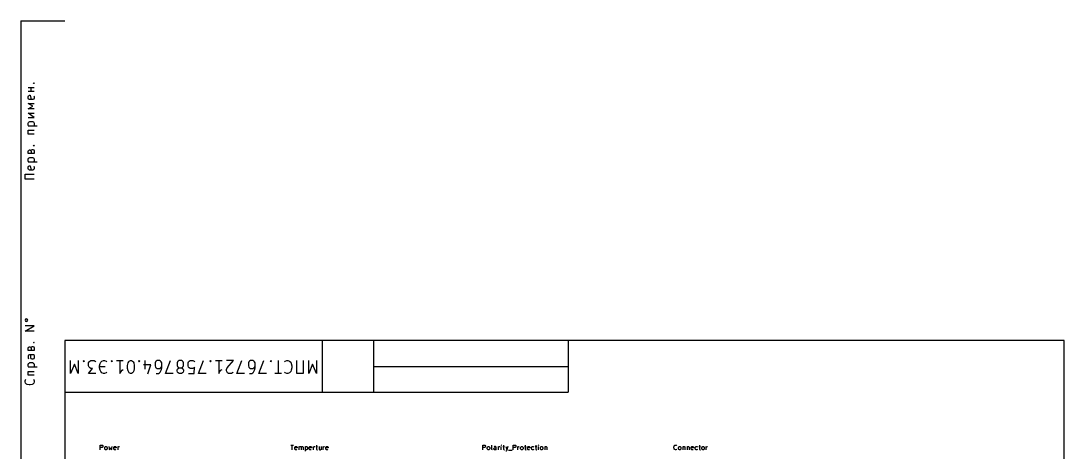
# Model space of a CAD drawing. Extents: x 0.3 to 11.5, y -8.2 to 3.2.
# Drawn here: x 0.31 to 11.5, y -1.39 to 3.23 of the extents above; entities that cross this region are included whole.
import ezdxf

# ---------------------------------------------------------------- set-up
doc = ezdxf.new("R2010")
doc.units = 0
doc.header["$MEASUREMENT"] = 0
doc.layers.add('BLACK', color=7, linetype='CONTINUOUS')

msp = doc.modelspace()

# ---------------------------------------------------------------- linework, layer by layer
at = {"layer": 'BLACK', "linetype": 'CONTINUOUS'}
for p, q in [((0.314961, 3.22806), (0.787402, 3.22806)), ((0.314961, 3.22806), (0.314961, -1.49635)), ((0.392787, 2.51565), (0.458406, 2.51565)), ((0.392787, 2.47347), (0.458406, 2.47347)), ((0.425598, 2.47347), (0.425598, 2.51565)), ((0.449031, 2.56252), (0.45372, 2.56721)), ((0.45372, 2.55783), (0.449031, 2.56252)), ((0.449031, 2.56252), (0.458406, 2.56252)), ((0.45372, 2.56721), (0.458406, 2.56252)), ((0.458406, 2.56252), (0.45372, 2.55783)), ((0.392787, 2.41723), (0.397476, 2.4266)), ((0.392787, 2.39848), (0.392787, 2.41723)), ((0.397476, 2.38911), (0.392787, 2.39848)), ((0.397476, 2.4266), (0.40685, 2.43129)), ((0.40685, 2.38442), (0.397476, 2.38911)), ((0.40685, 2.43129), (0.416224, 2.43129)), ((0.444346, 2.38442), (0.40685, 2.38442)), ((0.416224, 2.43129), (0.425598, 2.38442)), ((0.45372, 2.38911), (0.444346, 2.38442)), ((0.45372, 2.4266), (0.458406, 2.41723)), ((0.458406, 2.39848), (0.45372, 2.38911)), ((0.458406, 2.41723), (0.458406, 2.39848)), ((0.444346, 2.31412), (0.392787, 2.34224)), ((0.392787, 2.34224), (0.458406, 2.34224)), ((0.392787, 2.286), (0.444346, 2.31412)), ((0.458406, 2.286), (0.392787, 2.286)), ((0.458406, 2.19226), (0.392787, 2.23913)), ((0.392787, 2.23913), (0.458406, 2.23913)), ((0.392787, 2.19226), (0.458406, 2.19226)), ((0.392787, 2.13133), (0.397476, 2.1407)), ((0.392787, 2.11258), (0.392787, 2.13133)), ((0.397476, 2.1407), (0.402161, 2.14539)), ((0.402161, 2.14539), (0.411535, 2.15007)), ((0.411535, 2.15007), (0.439657, 2.15007)), ((0.439657, 2.15007), (0.449031, 2.14539)), ((0.449031, 2.14539), (0.45372, 2.1407)), ((0.45372, 2.1407), (0.458406, 2.13133)), ((0.458406, 2.13133), (0.458406, 2.11258)), ((0.397476, 2.1032), (0.392787, 2.11258)), ((0.392787, 2.1032), (0.491213, 2.1032)), ((0.392787, 2.01415), (0.392787, 2.05633)), ((0.392787, 2.05633), (0.458406, 2.05633)), ((0.458406, 2.01415), (0.392787, 2.01415)), ((0.458406, 2.11258), (0.45372, 2.1032)), ((0.392787, 1.83136), (0.397476, 1.84073)), ((0.392787, 1.80793), (0.392787, 1.83136)), ((0.458406, 1.80793), (0.392787, 1.80793)), ((0.397476, 1.84073), (0.40685, 1.84542)), ((0.40685, 1.84542), (0.411535, 1.84542)), ((0.411535, 1.84542), (0.420909, 1.84073)), ((0.420909, 1.84073), (0.425598, 1.83136)), ((0.425598, 1.83136), (0.430283, 1.84542)), ((0.425598, 1.83136), (0.425598, 1.80793)), ((0.430283, 1.84542), (0.439657, 1.85011)), ((0.439657, 1.85011), (0.444346, 1.85011)), ((0.444346, 1.85011), (0.45372, 1.84542)), ((0.449031, 1.89229), (0.45372, 1.89698)), ((0.45372, 1.8876), (0.449031, 1.89229)), ((0.449031, 1.89229), (0.458406, 1.89229)), ((0.45372, 1.89698), (0.458406, 1.89229)), ((0.458406, 1.89229), (0.45372, 1.8876)), ((0.45372, 1.84542), (0.458406, 1.83605)), ((0.458406, 1.83605), (0.458406, 1.80793)), ((0.392787, 1.747), (0.397476, 1.75637)), ((0.392787, 1.72825), (0.392787, 1.747)), ((0.397476, 1.71887), (0.392787, 1.72825)), ((0.392787, 1.71887), (0.491213, 1.71887)), ((0.397476, 1.75637), (0.402161, 1.76106)), ((0.402161, 1.76106), (0.411535, 1.76574)), ((0.411535, 1.76574), (0.439657, 1.76574)), ((0.439657, 1.76574), (0.449031, 1.76106)), ((0.449031, 1.76106), (0.45372, 1.75637)), ((0.45372, 1.75637), (0.458406, 1.747)), ((0.458406, 1.72825), (0.45372, 1.71887)), ((0.458406, 1.747), (0.458406, 1.72825)), ((0.35998, 1.5314), (0.35998, 1.58764)), ((0.35998, 1.58764), (0.458406, 1.58764)), ((0.392787, 1.66263), (0.397476, 1.672)), ((0.392787, 1.64388), (0.392787, 1.66263)), ((0.397476, 1.63451), (0.392787, 1.64388)), ((0.397476, 1.672), (0.40685, 1.67669)), ((0.40685, 1.62982), (0.397476, 1.63451)), ((0.40685, 1.67669), (0.416224, 1.67669)), ((0.444346, 1.62982), (0.40685, 1.62982)), ((0.416224, 1.67669), (0.425598, 1.62982)), ((0.45372, 1.63451), (0.444346, 1.62982)), ((0.45372, 1.672), (0.458406, 1.66263)), ((0.458406, 1.64388), (0.45372, 1.63451)), ((0.458406, 1.66263), (0.458406, 1.64388)), ((0.458406, 1.5314), (0.35998, 1.5314)), ((0.364665, 0.031587), (0.35998, 0.022213)), ((0.35998, 0.022213), (0.364665, 0.012839)), ((0.374039, 0.036276), (0.364665, 0.031587)), ((0.364665, 0.012839), (0.374039, 0.008154)), ((0.383413, 0.031587), (0.374039, 0.036276)), ((0.374039, 0.008154), (0.383413, 0.012839)), ((0.388102, 0.022213), (0.383413, 0.031587)), ((0.383413, 0.012839), (0.388102, 0.022213)), ((0.35998, -0.094953), (0.458406, -0.038709)), ((0.458406, -0.038709), (0.35998, -0.038709)), ((0.458406, -0.094953), (0.35998, -0.094953)), ((0.449031, -0.216815), (0.45372, -0.21213)), ((0.45372, -0.221504), (0.449031, -0.216815)), ((0.449031, -0.216815), (0.458406, -0.216815)), ((0.45372, -0.21213), (0.458406, -0.216815)), ((0.458406, -0.216815), (0.45372, -0.221504)), ((11.4961, -0.19685), (0.787402, -0.19685)), ((0.787402, -0.19685), (0.787402, -8.07115)), ((3.54331, -0.19685), (3.54331, -0.748031)), ((4.09449, -0.19685), (4.09449, -0.748031)), ((6.1811, -0.19685), (6.1811, -0.748031)), ((11.4961, -8.07115), (11.4961, -0.19685)), ((0.392787, -0.277748), (0.397476, -0.268374)), ((0.392787, -0.301181), (0.392787, -0.277748)), ((0.458406, -0.301181), (0.392787, -0.301181)), ((0.397476, -0.268374), (0.40685, -0.263685)), ((0.40685, -0.263685), (0.411535, -0.263685)), ((0.411535, -0.263685), (0.420909, -0.268374)), ((0.420909, -0.268374), (0.425598, -0.277748)), ((0.425598, -0.277748), (0.430283, -0.263685)), ((0.425598, -0.277748), (0.425598, -0.301181)), ((0.430283, -0.263685), (0.439657, -0.259)), ((0.439657, -0.259), (0.444346, -0.259)), ((0.444346, -0.259), (0.45372, -0.263685)), ((0.45372, -0.263685), (0.458406, -0.273059)), ((0.458406, -0.273059), (0.458406, -0.301181)), ((0.397476, -0.352736), (0.392787, -0.36211)), ((0.392787, -0.36211), (0.392787, -0.380858)), ((0.392787, -0.380858), (0.397476, -0.390232)), ((0.392787, -0.451161), (0.397476, -0.441787)), ((0.40685, -0.348051), (0.397476, -0.352736)), ((0.397476, -0.441787), (0.402161, -0.437102)), ((0.402161, -0.437102), (0.411535, -0.432413)), ((0.458406, -0.348051), (0.40685, -0.348051)), ((0.411535, -0.432413), (0.439657, -0.432413)), ((0.420909, -0.357425), (0.416224, -0.348051)), ((0.420909, -0.380858), (0.420909, -0.357425)), ((0.425598, -0.390232), (0.420909, -0.380858)), ((0.434972, -0.394921), (0.425598, -0.390232)), ((0.444346, -0.394921), (0.434972, -0.394921)), ((0.439657, -0.432413), (0.449031, -0.437102)), ((0.45372, -0.390232), (0.444346, -0.394921)), ((0.449031, -0.437102), (0.45372, -0.441787)), ((0.45372, -0.348051), (0.458406, -0.357425)), ((0.458406, -0.380858), (0.45372, -0.390232)), ((0.45372, -0.441787), (0.458406, -0.451161)), ((0.458406, -0.357425), (0.458406, -0.380858)), ((0.847315, -0.547205), (0.847315, -0.409409)), ((0.929693, -0.409409), (0.929693, -0.547205)), ((0.98265, -0.415972), (0.988535, -0.409409)), ((0.988535, -0.422531), (0.98265, -0.415972)), ((0.988535, -0.409409), (0.994417, -0.415972)), ((0.988535, -0.422531), (0.988535, -0.409409)), ((0.994417, -0.415972), (0.988535, -0.422531)), ((1.04149, -0.435657), (1.04737, -0.422531)), ((1.04149, -0.468465), (1.04149, -0.435657)), ((1.04737, -0.422531), (1.05326, -0.415972)), ((1.05326, -0.415972), (1.06503, -0.409409)), ((1.06503, -0.409409), (1.10033, -0.409409)), ((1.10033, -0.409409), (1.1121, -0.415972)), ((1.1121, -0.415972), (1.11798, -0.422531)), ((1.15917, -0.468465), (1.16506, -0.442217)), ((1.16506, -0.442217), (1.17094, -0.429094)), ((1.17094, -0.429094), (1.18271, -0.415972)), ((1.18271, -0.415972), (1.20036, -0.409409)), ((1.20036, -0.409409), (1.21213, -0.409409)), ((1.21213, -0.409409), (1.22978, -0.415972)), ((1.22978, -0.415972), (1.23567, -0.422531)), ((1.28274, -0.415972), (1.28863, -0.409409)), ((1.28863, -0.422531), (1.28274, -0.415972)), ((1.28863, -0.409409), (1.29451, -0.415972)), ((1.28863, -0.422531), (1.28863, -0.409409)), ((1.29451, -0.415972), (1.28863, -0.422531)), ((1.34158, -0.409409), (1.41219, -0.409409)), ((1.37689, -0.409409), (1.37689, -0.547205)), ((1.45926, -0.461902), (1.46515, -0.435657)), ((1.46515, -0.435657), (1.47103, -0.422531)), ((1.47103, -0.422531), (1.47691, -0.415972)), ((1.47691, -0.415972), (1.48868, -0.409409)), ((1.48868, -0.409409), (1.50045, -0.409409)), ((1.50045, -0.409409), (1.51222, -0.415972)), ((1.51222, -0.415972), (1.5181, -0.422531)), ((1.5181, -0.422531), (1.52399, -0.435657)), ((1.52399, -0.435657), (1.52987, -0.461902)), ((1.57694, -0.415972), (1.58283, -0.409409)), ((1.58283, -0.422531), (1.57694, -0.415972)), ((1.58283, -0.409409), (1.58871, -0.415972)), ((1.58283, -0.422531), (1.58283, -0.409409)), ((1.58871, -0.415972), (1.58283, -0.422531)), ((1.64756, -0.501272), (1.64756, -0.409409)), ((1.75935, -0.422531), (1.75346, -0.435657)), ((1.75346, -0.435657), (1.75346, -0.468465)), ((1.76524, -0.415972), (1.75935, -0.422531)), ((1.777, -0.409409), (1.76524, -0.415972)), ((1.80054, -0.409409), (1.777, -0.409409)), ((1.81231, -0.415972), (1.80054, -0.409409)), ((1.81819, -0.422531), (1.81231, -0.415972)), ((1.82407, -0.435657), (1.81819, -0.422531)), ((1.82407, -0.48815), (1.82407, -0.435657)), ((1.86526, -0.547205), (1.91822, -0.409409)), ((1.99471, -0.422531), (1.98883, -0.435657)), ((1.98883, -0.435657), (1.98883, -0.461902)), ((2.0006, -0.415972), (1.99471, -0.422531)), ((2.01237, -0.409409), (2.0006, -0.415972)), ((2.0359, -0.409409), (2.01237, -0.409409)), ((2.04767, -0.415972), (2.0359, -0.409409)), ((2.05356, -0.422531), (2.04767, -0.415972)), ((2.05944, -0.435657), (2.05356, -0.422531)), ((2.05944, -0.461902), (2.05944, -0.435657)), ((2.10651, -0.435657), (2.11239, -0.422531)), ((2.10651, -0.468465), (2.10651, -0.435657)), ((2.11239, -0.422531), (2.11828, -0.415972)), ((2.11828, -0.415972), (2.13005, -0.409409)), ((2.13005, -0.409409), (2.15947, -0.409409)), ((2.15947, -0.409409), (2.17124, -0.415972)), ((2.17124, -0.415972), (2.17712, -0.422531)), ((2.21831, -0.547205), (2.27126, -0.409409)), ((2.34187, -0.415972), (2.34776, -0.409409)), ((2.34776, -0.422531), (2.34187, -0.415972)), ((2.34776, -0.409409), (2.35364, -0.415972)), ((2.34776, -0.422531), (2.34776, -0.409409)), ((2.35364, -0.415972), (2.34776, -0.422531)), ((2.40071, -0.409409), (2.47132, -0.409409)), ((2.43602, -0.409409), (2.43602, -0.547205)), ((2.59489, -0.409409), (2.51839, -0.409409)), ((2.52428, -0.48815), (2.59489, -0.409409)), ((2.63019, -0.547205), (2.68315, -0.409409)), ((2.75964, -0.422531), (2.75376, -0.435657)), ((2.75376, -0.435657), (2.75376, -0.468465)), ((2.76553, -0.415972), (2.75964, -0.422531)), ((2.7773, -0.409409), (2.76553, -0.415972)), ((2.80083, -0.409409), (2.7773, -0.409409)), ((2.8126, -0.415972), (2.80083, -0.409409)), ((2.81848, -0.422531), (2.8126, -0.415972)), ((2.82437, -0.435657), (2.81848, -0.422531)), ((2.82437, -0.48815), (2.82437, -0.435657)), ((2.86556, -0.547205), (2.91851, -0.409409)), ((2.98912, -0.415972), (2.99501, -0.409409)), ((2.99501, -0.422531), (2.98912, -0.415972)), ((2.99501, -0.409409), (3.00089, -0.415972)), ((2.99501, -0.422531), (2.99501, -0.409409)), ((3.00089, -0.415972), (2.99501, -0.422531)), ((3.0715, -0.409409), (3.0715, -0.547205)), ((3.14211, -0.422531), (3.14799, -0.415972)), ((3.14799, -0.415972), (3.16565, -0.409409)), ((3.16565, -0.409409), (3.17741, -0.409409)), ((3.17741, -0.409409), (3.19507, -0.415972)), ((3.19507, -0.415972), (3.20683, -0.429094)), ((3.20683, -0.429094), (3.21272, -0.442217)), ((3.21272, -0.442217), (3.2186, -0.468465)), ((3.27156, -0.547205), (3.27156, -0.409409)), ((3.34217, -0.409409), (3.34217, -0.547205)), ((3.40102, -0.547205), (3.40102, -0.409409)), ((3.48339, -0.409409), (3.48339, -0.547205)), ((0.392787, -0.469909), (0.392787, -0.451161)), ((0.397476, -0.479283), (0.392787, -0.469909)), ((0.392787, -0.479283), (0.491213, -0.479283)), ((0.392787, -0.568335), (0.392787, -0.526154)), ((0.392787, -0.526154), (0.458406, -0.526154)), ((0.458406, -0.469909), (0.45372, -0.479283)), ((0.458406, -0.451161), (0.458406, -0.469909)), ((0.888504, -0.44878), (0.847315, -0.547205)), ((0.929693, -0.547205), (0.888504, -0.44878)), ((1.04737, -0.481587), (1.04149, -0.468465)), ((1.04149, -0.547205), (1.08268, -0.494713)), ((1.11798, -0.547205), (1.04149, -0.547205)), ((1.05326, -0.48815), (1.04737, -0.481587)), ((1.06503, -0.494713), (1.05326, -0.48815)), ((1.08268, -0.494713), (1.06503, -0.494713)), ((1.15917, -0.48815), (1.15917, -0.468465)), ((1.15917, -0.475028), (1.21802, -0.475028)), ((1.16506, -0.514398), (1.15917, -0.48815)), ((1.17094, -0.52752), (1.16506, -0.514398)), ((1.18271, -0.540642), (1.17094, -0.52752)), ((1.20036, -0.547205), (1.18271, -0.540642)), ((1.21213, -0.547205), (1.20036, -0.547205)), ((1.22978, -0.540642), (1.21213, -0.547205)), ((1.23567, -0.534083), (1.22978, -0.540642)), ((1.37689, -0.547205), (1.38865, -0.52752)), ((1.38865, -0.52752), (1.40042, -0.514398)), ((1.40042, -0.514398), (1.41219, -0.507835)), ((1.45926, -0.494713), (1.45926, -0.461902)), ((1.46515, -0.520957), (1.45926, -0.494713)), ((1.47103, -0.534083), (1.46515, -0.520957)), ((1.47691, -0.540642), (1.47103, -0.534083)), ((1.48868, -0.547205), (1.47691, -0.540642)), ((1.50045, -0.547205), (1.48868, -0.547205)), ((1.51222, -0.540642), (1.50045, -0.547205)), ((1.5181, -0.534083), (1.51222, -0.540642)), ((1.52399, -0.520957), (1.5181, -0.534083)), ((1.52987, -0.494713), (1.52399, -0.520957)), ((1.52987, -0.461902), (1.52987, -0.494713)), ((1.70639, -0.455343), (1.6299, -0.455343)), ((1.67697, -0.553768), (1.70639, -0.455343)), ((1.75346, -0.468465), (1.75935, -0.481587)), ((1.75935, -0.481587), (1.76524, -0.48815)), ((1.76524, -0.48815), (1.777, -0.494713)), ((1.76524, -0.547205), (1.78877, -0.547205)), ((1.777, -0.494713), (1.80054, -0.494713)), ((1.78877, -0.547205), (1.80054, -0.540642)), ((1.80054, -0.494713), (1.81231, -0.48815)), ((1.80054, -0.540642), (1.80643, -0.534083)), ((1.80643, -0.534083), (1.81819, -0.514398)), ((1.81231, -0.48815), (1.81819, -0.481587)), ((1.81819, -0.481587), (1.82407, -0.468465)), ((1.81819, -0.514398), (1.82407, -0.48815)), ((1.94764, -0.547205), (1.86526, -0.547205)), ((1.98883, -0.461902), (1.99471, -0.475028)), ((1.98883, -0.514398), (1.99471, -0.501272)), ((1.98883, -0.520957), (1.98883, -0.514398)), ((1.99471, -0.534083), (1.98883, -0.520957)), ((1.99471, -0.475028), (2.0006, -0.481587)), ((1.99471, -0.501272), (2.0006, -0.494713)), ((2.0006, -0.540642), (1.99471, -0.534083)), ((2.0006, -0.481587), (2.01237, -0.48815)), ((2.0006, -0.494713), (2.01237, -0.48815)), ((2.01237, -0.547205), (2.0006, -0.540642)), ((2.01237, -0.48815), (2.0359, -0.48815)), ((2.0359, -0.547205), (2.01237, -0.547205)), ((2.0359, -0.48815), (2.04767, -0.481587)), ((2.0359, -0.48815), (2.04767, -0.494713)), ((2.04767, -0.540642), (2.0359, -0.547205)), ((2.04767, -0.481587), (2.05356, -0.475028)), ((2.04767, -0.494713), (2.05356, -0.501272)), ((2.05356, -0.534083), (2.04767, -0.540642)), ((2.05356, -0.475028), (2.05944, -0.461902)), ((2.05356, -0.501272), (2.05944, -0.514398)), ((2.05944, -0.520957), (2.05356, -0.534083)), ((2.05944, -0.514398), (2.05944, -0.520957)), ((2.11239, -0.481587), (2.10651, -0.468465)), ((2.11828, -0.48815), (2.11239, -0.481587)), ((2.11239, -0.547205), (2.17124, -0.547205)), ((2.13005, -0.494713), (2.11828, -0.48815)), ((2.15947, -0.494713), (2.13005, -0.494713)), ((2.17124, -0.48815), (2.15947, -0.494713)), ((2.17124, -0.547205), (2.17712, -0.481587)), ((2.17712, -0.481587), (2.17124, -0.48815)), ((2.30069, -0.547205), (2.21831, -0.547205)), ((2.43602, -0.547205), (2.44779, -0.52752)), ((2.44779, -0.52752), (2.45956, -0.514398)), ((2.45956, -0.514398), (2.47132, -0.507835)), ((2.51839, -0.507835), (2.52428, -0.48815)), ((2.51839, -0.520957), (2.51839, -0.507835)), ((2.52428, -0.534083), (2.51839, -0.520957)), ((2.53017, -0.540642), (2.52428, -0.534083)), ((2.54193, -0.547205), (2.53017, -0.540642)), ((2.57135, -0.547205), (2.54193, -0.547205)), ((2.58312, -0.540642), (2.57135, -0.547205)), ((2.589, -0.534083), (2.58312, -0.540642)), ((2.71257, -0.547205), (2.63019, -0.547205)), ((2.75376, -0.468465), (2.75964, -0.481587)), ((2.75964, -0.481587), (2.76553, -0.48815)), ((2.76553, -0.48815), (2.7773, -0.494713)), ((2.76553, -0.547205), (2.78906, -0.547205)), ((2.7773, -0.494713), (2.80083, -0.494713)), ((2.78906, -0.547205), (2.80083, -0.540642)), ((2.80083, -0.494713), (2.8126, -0.48815)), ((2.80083, -0.540642), (2.80672, -0.534083)), ((2.80672, -0.534083), (2.81848, -0.514398)), ((2.8126, -0.48815), (2.81848, -0.481587)), ((2.81848, -0.481587), (2.82437, -0.468465)), ((2.81848, -0.514398), (2.82437, -0.48815)), ((2.94793, -0.547205), (2.86556, -0.547205)), ((3.1068, -0.547205), (3.0362, -0.547205)), ((3.14799, -0.540642), (3.14211, -0.534083)), ((3.16565, -0.547205), (3.14799, -0.540642)), ((3.17741, -0.547205), (3.16565, -0.547205)), ((3.19507, -0.540642), (3.17741, -0.547205)), ((3.20683, -0.52752), (3.19507, -0.540642)), ((3.21272, -0.514398), (3.20683, -0.52752)), ((3.2186, -0.48815), (3.21272, -0.514398)), ((3.2186, -0.468465), (3.2186, -0.48815)), ((3.34217, -0.547205), (3.27156, -0.547205)), ((3.4422, -0.44878), (3.40102, -0.547205)), ((3.48339, -0.547205), (3.4422, -0.44878)), ((4.09449, -0.472441), (6.1811, -0.472441)), ((0.35998, -0.629264), (0.364665, -0.615205)), ((0.35998, -0.638638), (0.35998, -0.629264)), ((0.364665, -0.652701), (0.35998, -0.638638)), ((0.364665, -0.615205), (0.369354, -0.610516)), ((0.374039, -0.662075), (0.364665, -0.652701)), ((0.383413, -0.66676), (0.374039, -0.662075)), ((0.402161, -0.671449), (0.383413, -0.66676)), ((0.458406, -0.568335), (0.392787, -0.568335)), ((0.434972, -0.66676), (0.416224, -0.671449)), ((0.444346, -0.662075), (0.434972, -0.66676)), ((0.45372, -0.652701), (0.444346, -0.662075)), ((0.449031, -0.610516), (0.45372, -0.615205)), ((0.45372, -0.615205), (0.458406, -0.629264)), ((0.458406, -0.638638), (0.45372, -0.652701)), ((0.458406, -0.629264), (0.458406, -0.638638)), ((0.416224, -0.671449), (0.402161, -0.671449)), ((0.787402, -0.748031), (3.54331, -0.748031)), ((3.54331, -0.748031), (4.09449, -0.748031)), ((4.09449, -0.748031), (6.1811, -0.748031)), ((1.16601, -1.36554), (1.16601, -1.31554)), ((1.16601, -1.31554), (1.18506, -1.31554)), ((1.18506, -1.34173), (1.16601, -1.34173)), ((1.18506, -1.31554), (1.18982, -1.31792)), ((1.18982, -1.33935), (1.18506, -1.34173)), ((1.18982, -1.31792), (1.1922, -1.3203)), ((1.1922, -1.33696), (1.18982, -1.33935)), ((1.1922, -1.3203), (1.19458, -1.32506)), ((1.19458, -1.3322), (1.1922, -1.33696)), ((1.19458, -1.32506), (1.19458, -1.3322)), ((1.21363, -1.34173), (1.21601, -1.33696)), ((1.21363, -1.35601), (1.21363, -1.34173)), ((1.21601, -1.33696), (1.21839, -1.33458)), ((1.21839, -1.33458), (1.22316, -1.3322)), ((1.22316, -1.3322), (1.2303, -1.3322)), ((1.2303, -1.3322), (1.23506, -1.33458)), ((1.23506, -1.33458), (1.23744, -1.33696)), ((1.23744, -1.33696), (1.23982, -1.34173)), ((1.23982, -1.34173), (1.23982, -1.35601)), ((1.25649, -1.3322), (1.26601, -1.36554)), ((1.26601, -1.36554), (1.27554, -1.34173)), ((1.27554, -1.34173), (1.28506, -1.36554)), ((1.28506, -1.36554), (1.29458, -1.3322)), ((1.31125, -1.33935), (1.31363, -1.33458)), ((1.31125, -1.35839), (1.31125, -1.33935)), ((1.31363, -1.33458), (1.31839, -1.3322)), ((1.31839, -1.3322), (1.32792, -1.3322)), ((1.32792, -1.3322), (1.33268, -1.33458)), ((1.33268, -1.33458), (1.33506, -1.33935)), ((1.33506, -1.33935), (1.33506, -1.34411)), ((1.35649, -1.36554), (1.35649, -1.3322)), ((1.35649, -1.34173), (1.35887, -1.33696)), ((1.35887, -1.33696), (1.36125, -1.33458)), ((1.36125, -1.33458), (1.36601, -1.3322)), ((1.36601, -1.3322), (1.37078, -1.3322)), ((3.20887, -1.31554), (3.23744, -1.31554)), ((3.22316, -1.36554), (3.22316, -1.31554)), ((3.25173, -1.33935), (3.25411, -1.33458)), ((3.25173, -1.35839), (3.25173, -1.33935)), ((3.25411, -1.33458), (3.25887, -1.3322)), ((3.25887, -1.3322), (3.26839, -1.3322)), ((3.26839, -1.3322), (3.27315, -1.33458)), ((3.27315, -1.33458), (3.27554, -1.33935)), ((3.27554, -1.33935), (3.27554, -1.34411)), ((3.29696, -1.36554), (3.29696, -1.3322)), ((3.29696, -1.33696), (3.29935, -1.33458)), ((3.29935, -1.33458), (3.30411, -1.3322)), ((3.30411, -1.3322), (3.31125, -1.3322)), ((3.31125, -1.3322), (3.31601, -1.33458)), ((3.31601, -1.33458), (3.31839, -1.33935)), ((3.31839, -1.33935), (3.32078, -1.33458)), ((3.31839, -1.33935), (3.31839, -1.36554)), ((3.32078, -1.33458), (3.32554, -1.3322)), ((3.32554, -1.3322), (3.33268, -1.3322)), ((3.33268, -1.3322), (3.33744, -1.33458)), ((3.33744, -1.33458), (3.33982, -1.33935)), ((3.33982, -1.33935), (3.33982, -1.36554)), ((3.36363, -1.3322), (3.36363, -1.3822)), ((3.36363, -1.33458), (3.36839, -1.3322)), ((3.36839, -1.3322), (3.37792, -1.3322)), ((3.37792, -1.3322), (3.38268, -1.33458)), ((3.38268, -1.33458), (3.38506, -1.33696)), ((3.38506, -1.33696), (3.38744, -1.34173)), ((3.38744, -1.34173), (3.38744, -1.35601)), ((3.40649, -1.33935), (3.40887, -1.33458)), ((3.40649, -1.35839), (3.40649, -1.33935)), ((3.40887, -1.33458), (3.41363, -1.3322)), ((3.41363, -1.3322), (3.42315, -1.3322)), ((3.42315, -1.3322), (3.42791, -1.33458)), ((3.42791, -1.33458), (3.4303, -1.33935)), ((3.4303, -1.33935), (3.4303, -1.34411)), ((3.45172, -1.36554), (3.45172, -1.3322)), ((3.45172, -1.34173), (3.45411, -1.33696)), ((3.45411, -1.33696), (3.45649, -1.33458)), ((3.45649, -1.33458), (3.46125, -1.3322)), ((3.46125, -1.3322), (3.46601, -1.3322)), ((3.47554, -1.3322), (3.49458, -1.3322)), ((3.48268, -1.31554), (3.48268, -1.35839)), ((3.51125, -1.3322), (3.51125, -1.35839)), ((3.53268, -1.3322), (3.53268, -1.36554)), ((3.55648, -1.36554), (3.55648, -1.3322)), ((3.55648, -1.34173), (3.55887, -1.33696)), ((3.55887, -1.33696), (3.56125, -1.33458)), ((3.56125, -1.33458), (3.56601, -1.3322)), ((3.56601, -1.3322), (3.57077, -1.3322)), ((3.58506, -1.33935), (3.58744, -1.33458)), ((3.58506, -1.35839), (3.58506, -1.33935)), ((3.58744, -1.33458), (3.5922, -1.3322)), ((3.5922, -1.3322), (3.60172, -1.3322)), ((3.60172, -1.3322), (3.60648, -1.33458)), ((3.60648, -1.33458), (3.60887, -1.33935)), ((3.60887, -1.33935), (3.60887, -1.34411)), ((5.26601, -1.36554), (5.26601, -1.31554)), ((5.26601, -1.31554), (5.28506, -1.31554)), ((5.28506, -1.34173), (5.26601, -1.34173)), ((5.28506, -1.31554), (5.28982, -1.31792)), ((5.28982, -1.33935), (5.28506, -1.34173)), ((5.28982, -1.31792), (5.2922, -1.3203)), ((5.2922, -1.33696), (5.28982, -1.33935)), ((5.2922, -1.3203), (5.29458, -1.32506)), ((5.29458, -1.3322), (5.2922, -1.33696)), ((5.29458, -1.32506), (5.29458, -1.3322)), ((5.31363, -1.34173), (5.31601, -1.33696)), ((5.31363, -1.35601), (5.31363, -1.34173)), ((5.31601, -1.33696), (5.31839, -1.33458)), ((5.31839, -1.33458), (5.32316, -1.3322)), ((5.32316, -1.3322), (5.3303, -1.3322)), ((5.3303, -1.3322), (5.33506, -1.33458)), ((5.33506, -1.33458), (5.33744, -1.33696)), ((5.33744, -1.33696), (5.33982, -1.34173)), ((5.33982, -1.34173), (5.33982, -1.35601)), ((5.36125, -1.35839), (5.36125, -1.31554)), ((5.3922, -1.3322), (5.38744, -1.33458)), ((5.40172, -1.3322), (5.3922, -1.3322)), ((5.40648, -1.33458), (5.40172, -1.3322)), ((5.40887, -1.33935), (5.40648, -1.33458)), ((5.40887, -1.36554), (5.40887, -1.33935)), ((5.43267, -1.36554), (5.43267, -1.3322)), ((5.43267, -1.34173), (5.43506, -1.33696)), ((5.43506, -1.33696), (5.43744, -1.33458)), ((5.43744, -1.33458), (5.4422, -1.3322)), ((5.4422, -1.3322), (5.44696, -1.3322)), ((5.46363, -1.31554), (5.46125, -1.31792)), ((5.46125, -1.31792), (5.46363, -1.3203)), ((5.46601, -1.31792), (5.46363, -1.31554)), ((5.46363, -1.31554), (5.46363, -1.3203)), ((5.46363, -1.3203), (5.46601, -1.31792)), ((5.46363, -1.36554), (5.46363, -1.3322)), ((5.4803, -1.3322), (5.49934, -1.3322)), ((5.48744, -1.31554), (5.48744, -1.35839)), ((5.51125, -1.3322), (5.52315, -1.36554)), ((5.53506, -1.3322), (5.52315, -1.36554)), ((5.5922, -1.36554), (5.5922, -1.31554)), ((5.5922, -1.31554), (5.61124, -1.31554)), ((5.61124, -1.34173), (5.5922, -1.34173)), ((5.61124, -1.31554), (5.61601, -1.31792)), ((5.61601, -1.33935), (5.61124, -1.34173)), ((5.61601, -1.31792), (5.61839, -1.3203)), ((5.61839, -1.33696), (5.61601, -1.33935)), ((5.61839, -1.3203), (5.62077, -1.32506)), ((5.62077, -1.3322), (5.61839, -1.33696)), ((5.62077, -1.32506), (5.62077, -1.3322)), ((5.6422, -1.36554), (5.6422, -1.3322)), ((5.6422, -1.34173), (5.64458, -1.33696)), ((5.64458, -1.33696), (5.64696, -1.33458)), ((5.64696, -1.33458), (5.65172, -1.3322)), ((5.65172, -1.3322), (5.65648, -1.3322)), ((5.67077, -1.34173), (5.67315, -1.33696)), ((5.67077, -1.35601), (5.67077, -1.34173)), ((5.67315, -1.33696), (5.67553, -1.33458)), ((5.67553, -1.33458), (5.6803, -1.3322)), ((5.6803, -1.3322), (5.68744, -1.3322)), ((5.68744, -1.3322), (5.6922, -1.33458)), ((5.6922, -1.33458), (5.69458, -1.33696)), ((5.69458, -1.33696), (5.69696, -1.34173)), ((5.69696, -1.34173), (5.69696, -1.35601)), ((5.71124, -1.3322), (5.73029, -1.3322)), ((5.71839, -1.31554), (5.71839, -1.35839)), ((5.74458, -1.33935), (5.74696, -1.33458)), ((5.74458, -1.35839), (5.74458, -1.33935)), ((5.74696, -1.33458), (5.75172, -1.3322)), ((5.75172, -1.3322), (5.76124, -1.3322)), ((5.76124, -1.3322), (5.766, -1.33458)), ((5.766, -1.33458), (5.76839, -1.33935)), ((5.76839, -1.33935), (5.76839, -1.34411)), ((5.78744, -1.34173), (5.78981, -1.33696)), ((5.78744, -1.35601), (5.78744, -1.34173)), ((5.78981, -1.33696), (5.7922, -1.33458)), ((5.7922, -1.33458), (5.79696, -1.3322)), ((5.79696, -1.3322), (5.80648, -1.3322)), ((5.80648, -1.3322), (5.81124, -1.33458)), ((5.82553, -1.3322), (5.84458, -1.3322)), ((5.83267, -1.31554), (5.83267, -1.35839)), ((5.86124, -1.31554), (5.85887, -1.31792)), ((5.85887, -1.31792), (5.86124, -1.3203)), ((5.86363, -1.31792), (5.86124, -1.31554)), ((5.86124, -1.31554), (5.86124, -1.3203)), ((5.86124, -1.3203), (5.86363, -1.31792)), ((5.86124, -1.36554), (5.86124, -1.3322)), ((5.88268, -1.34173), (5.88506, -1.33696)), ((5.88268, -1.35601), (5.88268, -1.34173)), ((5.88506, -1.33696), (5.88744, -1.33458)), ((5.88744, -1.33458), (5.8922, -1.3322)), ((5.8922, -1.3322), (5.89934, -1.3322)), ((5.89934, -1.3322), (5.9041, -1.33458)), ((5.9041, -1.33458), (5.90648, -1.33696)), ((5.90648, -1.33696), (5.90887, -1.34173)), ((5.90887, -1.34173), (5.90887, -1.35601)), ((5.93029, -1.3322), (5.93029, -1.36554)), ((5.93029, -1.33696), (5.93267, -1.33458)), ((5.93267, -1.33458), (5.93744, -1.3322)), ((5.93744, -1.3322), (5.94458, -1.3322)), ((5.94458, -1.3322), (5.94934, -1.33458)), ((5.94934, -1.33458), (5.95172, -1.33935)), ((5.95172, -1.33935), (5.95172, -1.36554)), ((7.31363, -1.33696), (7.31601, -1.32744)), ((7.31363, -1.34411), (7.31363, -1.33696)), ((7.31601, -1.32744), (7.31839, -1.32268)), ((7.31839, -1.32268), (7.32316, -1.31792)), ((7.32316, -1.31792), (7.3303, -1.31554)), ((7.3303, -1.31554), (7.33506, -1.31554)), ((7.33506, -1.31554), (7.3422, -1.31792)), ((7.3422, -1.31792), (7.34458, -1.3203)), ((7.36363, -1.34173), (7.36601, -1.33696)), ((7.36363, -1.35601), (7.36363, -1.34173)), ((7.36601, -1.33696), (7.36839, -1.33458)), ((7.36839, -1.33458), (7.37316, -1.3322)), ((7.37316, -1.3322), (7.3803, -1.3322)), ((7.3803, -1.3322), (7.38506, -1.33458)), ((7.38506, -1.33458), (7.38744, -1.33696)), ((7.38744, -1.33696), (7.38982, -1.34173)), ((7.38982, -1.34173), (7.38982, -1.35601)), ((7.41125, -1.3322), (7.41125, -1.36554)), ((7.41125, -1.33696), (7.41363, -1.33458)), ((7.41363, -1.33458), (7.41839, -1.3322)), ((7.41839, -1.3322), (7.42554, -1.3322)), ((7.42554, -1.3322), (7.4303, -1.33458)), ((7.4303, -1.33458), (7.43268, -1.33935)), ((7.43268, -1.33935), (7.43268, -1.36554)), ((7.45648, -1.3322), (7.45648, -1.36554)), ((7.45648, -1.33696), (7.45887, -1.33458)), ((7.45887, -1.33458), (7.46363, -1.3322)), ((7.46363, -1.3322), (7.47077, -1.3322)), ((7.47077, -1.3322), (7.47553, -1.33458)), ((7.47553, -1.33458), (7.47791, -1.33935)), ((7.47791, -1.33935), (7.47791, -1.36554)), ((7.49934, -1.33935), (7.50172, -1.33458)), ((7.49934, -1.35839), (7.49934, -1.33935)), ((7.50172, -1.33458), (7.50648, -1.3322)), ((7.50648, -1.3322), (7.51601, -1.3322)), ((7.51601, -1.3322), (7.52077, -1.33458)), ((7.52077, -1.33458), (7.52315, -1.33935)), ((7.52315, -1.33935), (7.52315, -1.34411)), ((7.5422, -1.34173), (7.54458, -1.33696)), ((7.5422, -1.35601), (7.5422, -1.34173)), ((7.54458, -1.33696), (7.54696, -1.33458)), ((7.54696, -1.33458), (7.55172, -1.3322)), ((7.55172, -1.3322), (7.56125, -1.3322)), ((7.56125, -1.3322), (7.56601, -1.33458)), ((7.5803, -1.3322), (7.59934, -1.3322)), ((7.58744, -1.31554), (7.58744, -1.35839)), ((7.61363, -1.34173), (7.61601, -1.33696)), ((7.61363, -1.35601), (7.61363, -1.34173)), ((7.61601, -1.33696), (7.61839, -1.33458)), ((7.61839, -1.33458), (7.62315, -1.3322)), ((7.62315, -1.3322), (7.6303, -1.3322)), ((7.6303, -1.3322), (7.63506, -1.33458)), ((7.63506, -1.33458), (7.63744, -1.33696)), ((7.63744, -1.33696), (7.63982, -1.34173)), ((7.63982, -1.34173), (7.63982, -1.35601)), ((7.66124, -1.36554), (7.66124, -1.3322)), ((7.66124, -1.34173), (7.66363, -1.33696)), ((7.66363, -1.33696), (7.66601, -1.33458)), ((7.66601, -1.33458), (7.67077, -1.3322)), ((7.67077, -1.3322), (7.67553, -1.3322)), ((1.21601, -1.36078), (1.21363, -1.35601)), ((1.21839, -1.36316), (1.21601, -1.36078)), ((1.22316, -1.36554), (1.21839, -1.36316)), ((1.2303, -1.36554), (1.22316, -1.36554)), ((1.23506, -1.36316), (1.2303, -1.36554)), ((1.23744, -1.36078), (1.23506, -1.36316)), ((1.23982, -1.35601), (1.23744, -1.36078)), ((1.33506, -1.34411), (1.31125, -1.34887)), ((1.31363, -1.36316), (1.31125, -1.35839)), ((1.31839, -1.36554), (1.31363, -1.36316)), ((1.32792, -1.36554), (1.31839, -1.36554)), ((1.33268, -1.36316), (1.32792, -1.36554)), ((3.27554, -1.34411), (3.25173, -1.34887)), ((3.25411, -1.36316), (3.25173, -1.35839)), ((3.25887, -1.36554), (3.25411, -1.36316)), ((3.26839, -1.36554), (3.25887, -1.36554)), ((3.27315, -1.36316), (3.26839, -1.36554)), ((3.36839, -1.36554), (3.36363, -1.36316)), ((3.37792, -1.36554), (3.36839, -1.36554)), ((3.38268, -1.36316), (3.37792, -1.36554)), ((3.38506, -1.36078), (3.38268, -1.36316)), ((3.38744, -1.35601), (3.38506, -1.36078)), ((3.4303, -1.34411), (3.40649, -1.34887)), ((3.40887, -1.36316), (3.40649, -1.35839)), ((3.41363, -1.36554), (3.40887, -1.36316)), ((3.42315, -1.36554), (3.41363, -1.36554)), ((3.42791, -1.36316), (3.42315, -1.36554)), ((3.48268, -1.35839), (3.48506, -1.36316)), ((3.48506, -1.36316), (3.48982, -1.36554)), ((3.48982, -1.36554), (3.49458, -1.36554)), ((3.51125, -1.35839), (3.51363, -1.36316)), ((3.51363, -1.36316), (3.51839, -1.36554)), ((3.51839, -1.36554), (3.52554, -1.36554)), ((3.52554, -1.36554), (3.5303, -1.36316)), ((3.5303, -1.36316), (3.53268, -1.36078)), ((3.60887, -1.34411), (3.58506, -1.34887)), ((3.58744, -1.36316), (3.58506, -1.35839)), ((3.5922, -1.36554), (3.58744, -1.36316)), ((3.60172, -1.36554), (3.5922, -1.36554)), ((3.60648, -1.36316), (3.60172, -1.36554)), ((5.31601, -1.36078), (5.31363, -1.35601)), ((5.31839, -1.36316), (5.31601, -1.36078)), ((5.32316, -1.36554), (5.31839, -1.36316)), ((5.3303, -1.36554), (5.32316, -1.36554)), ((5.33506, -1.36316), (5.3303, -1.36554)), ((5.33744, -1.36078), (5.33506, -1.36316)), ((5.33982, -1.35601), (5.33744, -1.36078)), ((5.36363, -1.36316), (5.36125, -1.35839)), ((5.36839, -1.36554), (5.36363, -1.36316)), ((5.38506, -1.35363), (5.38744, -1.34887)), ((5.38506, -1.35839), (5.38506, -1.35363)), ((5.38744, -1.36316), (5.38506, -1.35839)), ((5.38744, -1.34887), (5.3922, -1.34649)), ((5.3922, -1.36554), (5.38744, -1.36316)), ((5.3922, -1.34649), (5.40411, -1.34649)), ((5.40411, -1.36554), (5.3922, -1.36554)), ((5.40411, -1.34649), (5.40887, -1.34411)), ((5.40887, -1.36316), (5.40411, -1.36554)), ((5.48744, -1.35839), (5.48982, -1.36316)), ((5.48982, -1.36316), (5.49458, -1.36554)), ((5.49458, -1.36554), (5.49934, -1.36554)), ((5.51601, -1.37982), (5.51125, -1.3822)), ((5.51839, -1.37744), (5.51601, -1.37982)), ((5.52315, -1.36554), (5.51839, -1.37744)), ((5.5422, -1.3703), (5.5803, -1.3703)), ((5.67315, -1.36078), (5.67077, -1.35601)), ((5.67553, -1.36316), (5.67315, -1.36078)), ((5.6803, -1.36554), (5.67553, -1.36316)), ((5.68744, -1.36554), (5.6803, -1.36554)), ((5.6922, -1.36316), (5.68744, -1.36554)), ((5.69458, -1.36078), (5.6922, -1.36316)), ((5.69696, -1.35601), (5.69458, -1.36078)), ((5.71839, -1.35839), (5.72077, -1.36316)), ((5.72077, -1.36316), (5.72553, -1.36554)), ((5.72553, -1.36554), (5.73029, -1.36554)), ((5.76839, -1.34411), (5.74458, -1.34887)), ((5.74696, -1.36316), (5.74458, -1.35839)), ((5.75172, -1.36554), (5.74696, -1.36316)), ((5.76124, -1.36554), (5.75172, -1.36554)), ((5.766, -1.36316), (5.76124, -1.36554)), ((5.78981, -1.36078), (5.78744, -1.35601)), ((5.7922, -1.36316), (5.78981, -1.36078)), ((5.79696, -1.36554), (5.7922, -1.36316)), ((5.80648, -1.36554), (5.79696, -1.36554)), ((5.81124, -1.36316), (5.80648, -1.36554)), ((5.83267, -1.35839), (5.83506, -1.36316)), ((5.83506, -1.36316), (5.83982, -1.36554)), ((5.83982, -1.36554), (5.84458, -1.36554)), ((5.88506, -1.36078), (5.88268, -1.35601)), ((5.88744, -1.36316), (5.88506, -1.36078)), ((5.8922, -1.36554), (5.88744, -1.36316)), ((5.89934, -1.36554), (5.8922, -1.36554)), ((5.9041, -1.36316), (5.89934, -1.36554)), ((5.90648, -1.36078), (5.9041, -1.36316)), ((5.90887, -1.35601), (5.90648, -1.36078)), ((7.31601, -1.35363), (7.31363, -1.34411)), ((7.31839, -1.35839), (7.31601, -1.35363)), ((7.32316, -1.36316), (7.31839, -1.35839)), ((7.3303, -1.36554), (7.32316, -1.36316)), ((7.33506, -1.36554), (7.3303, -1.36554)), ((7.3422, -1.36316), (7.33506, -1.36554)), ((7.34458, -1.36078), (7.3422, -1.36316)), ((7.36601, -1.36078), (7.36363, -1.35601)), ((7.36839, -1.36316), (7.36601, -1.36078)), ((7.37316, -1.36554), (7.36839, -1.36316)), ((7.3803, -1.36554), (7.37316, -1.36554)), ((7.38506, -1.36316), (7.3803, -1.36554)), ((7.38744, -1.36078), (7.38506, -1.36316)), ((7.38982, -1.35601), (7.38744, -1.36078)), ((7.52315, -1.34411), (7.49934, -1.34887)), ((7.50172, -1.36316), (7.49934, -1.35839)), ((7.50648, -1.36554), (7.50172, -1.36316)), ((7.51601, -1.36554), (7.50648, -1.36554)), ((7.52077, -1.36316), (7.51601, -1.36554)), ((7.54458, -1.36078), (7.5422, -1.35601)), ((7.54696, -1.36316), (7.54458, -1.36078)), ((7.55172, -1.36554), (7.54696, -1.36316)), ((7.56125, -1.36554), (7.55172, -1.36554)), ((7.56601, -1.36316), (7.56125, -1.36554)), ((7.58744, -1.35839), (7.58982, -1.36316)), ((7.58982, -1.36316), (7.59458, -1.36554)), ((7.59458, -1.36554), (7.59934, -1.36554)), ((7.61601, -1.36078), (7.61363, -1.35601)), ((7.61839, -1.36316), (7.61601, -1.36078)), ((7.62315, -1.36554), (7.61839, -1.36316)), ((7.6303, -1.36554), (7.62315, -1.36554)), ((7.63506, -1.36316), (7.6303, -1.36554)), ((7.63744, -1.36078), (7.63506, -1.36316)), ((7.63982, -1.35601), (7.63744, -1.36078))]:
    msp.add_line(p, q, dxfattribs=at)

doc.saveas('drawing.dxf')
